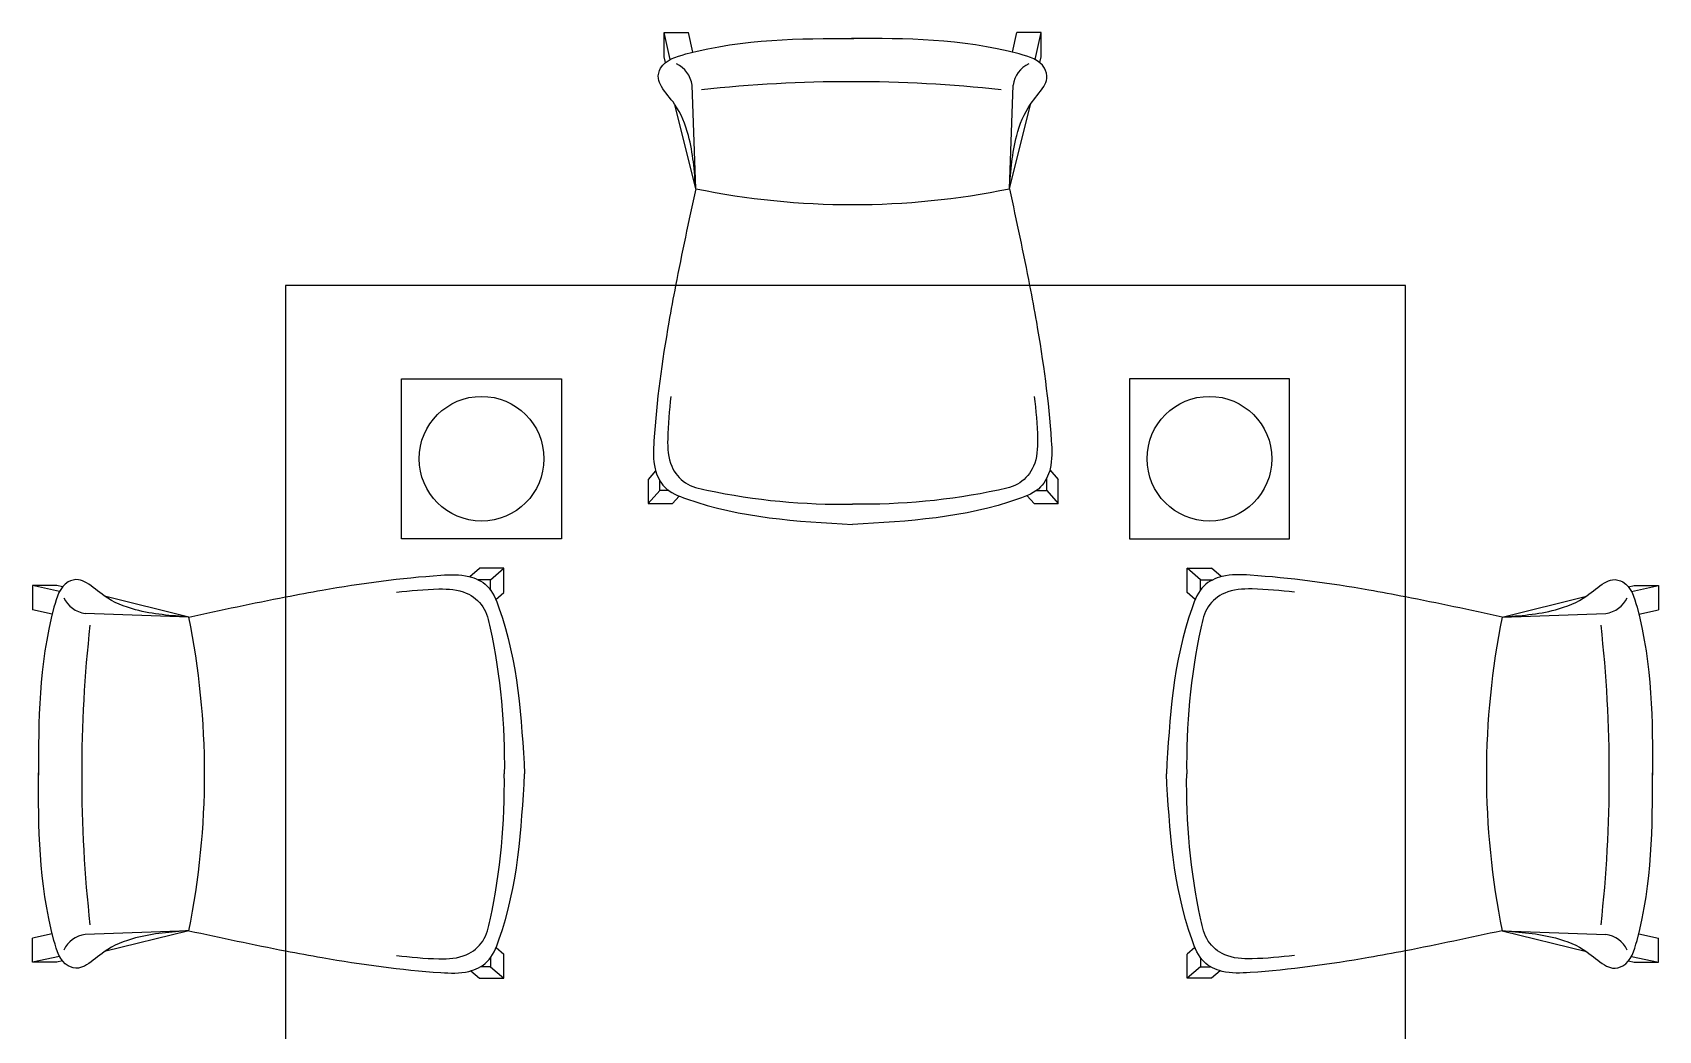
# Model space of a CAD drawing. Header units: millimetres. Extents: x -38686 to 870903, y -23218 to 232707.
# Drawn here: x 50424 to 52456, y 29185 to 30432 of the extents above; entities that cross this region are included whole.
import ezdxf

# ---------------------------------------------------------------- set-up
doc = ezdxf.new("R2010")
doc.units = ezdxf.units.MM
doc.header["$LTSCALE"] = 10
doc.layers.add('40 - Detail Outline', color=142, linetype='Continuous')

msp = doc.modelspace()

# ---------------------------------------------------------------- linework, layer by layer
at = {"layer": '40 - Detail Outline', "color": 7}
for p, q in [((51220.997, 30398.197), (51213.578, 30431.895)), ((51249.251, 30407.265), (51243.828, 30431.895)), ((51648.827, 30407.265), (51654.249, 30431.895)), ((51677.08, 30398.197), (51684.499, 30431.895)), ((51215.173, 30394.403), (51213.578, 30401.645)), ((51682.905, 30394.403), (51684.499, 30401.645)), ((51253.001, 30236.654), (51248.461, 30366.188)), ((51645.076, 30236.654), (51649.616, 30366.188)), ((51253.001, 30236.654), (51226.84, 30342.011)), ((51645.076, 30236.654), (51671.237, 30342.011)), ((50457.934, 29733.371), (50424.235, 29740.79)), ((50461.728, 29739.195), (50454.485, 29740.79)), ((50619.477, 29701.367), (50514.12, 29727.528)), ((52260.888, 29701.367), (52366.245, 29727.528)), ((52418.637, 29739.195), (52425.88, 29740.79)), ((52422.431, 29733.371), (52456.13, 29740.79)), ((50448.866, 29705.117), (50424.235, 29710.54)), ((52431.499, 29705.117), (52456.13, 29710.54)), ((50619.477, 29701.367), (50489.943, 29705.907)), ((52260.888, 29701.367), (52390.422, 29705.907)), ((50448.866, 29305.541), (50424.235, 29300.118)), ((50619.477, 29309.292), (50489.943, 29304.752)), ((50619.477, 29309.292), (50514.12, 29283.13)), ((52260.888, 29309.292), (52366.245, 29283.13)), ((52260.888, 29309.292), (52390.422, 29304.752)), ((52431.499, 29305.541), (52456.13, 29300.118)), ((50457.934, 29277.288), (50424.235, 29269.868)), ((50461.728, 29271.463), (50454.485, 29269.868)), ((52418.637, 29271.463), (52425.88, 29269.868)), ((52422.431, 29277.288), (52456.13, 29269.868))]:
    msp.add_line(p, q, dxfattribs=at)
at = {"layer": '40 - Detail Outline', "color": 251}
for p, q in [((51202.943, 29883.949), (51193.63, 29873.335)), ((51695.52, 29885.313), (51706.03, 29873.335)), ((51208.079, 29859.553), (51193.63, 29843.085)), ((51232.182, 29852.547), (51223.88, 29843.085)), ((51667.046, 29853.039), (51675.78, 29843.085)), ((51691.581, 29859.553), (51706.03, 29843.085)), ((50970.818, 29751.81), (50982.796, 29762.32)), ((50996.578, 29747.871), (51013.046, 29762.32)), ((51883.787, 29747.871), (51867.319, 29762.32)), ((51909.547, 29751.81), (51897.569, 29762.32)), ((51003.092, 29723.337), (51013.046, 29732.07)), ((51877.273, 29723.337), (51867.319, 29732.07)), ((51003.584, 29288.473), (51013.046, 29280.17)), ((51876.781, 29288.473), (51867.319, 29280.17)), ((50996.578, 29264.37), (51013.046, 29249.92)), ((51883.787, 29264.37), (51867.319, 29249.92)), ((50972.182, 29259.234), (50982.796, 29249.92)), ((51908.183, 29259.234), (51897.569, 29249.92))]:
    msp.add_line(p, q, dxfattribs=at)
at = {"layer": '40 - Detail Outline', "color": 7}
for points in [[(51213.578, 30401.645), (51213.578, 30431.895), (51243.828, 30431.895)], [(51684.499, 30401.645), (51684.499, 30431.895), (51654.249, 30431.895)], [(50454.485, 29740.79), (50424.235, 29740.79), (50424.235, 29710.54)], [(52425.88, 29740.79), (52456.13, 29740.79), (52456.13, 29710.54)], [(50454.485, 29269.868), (50424.235, 29269.868), (50424.235, 29300.118)], [(52425.88, 29269.868), (52456.13, 29269.868), (52456.13, 29300.118)]]:
    msp.add_lwpolyline(points, dxfattribs=at)
at = {"layer": '40 - Detail Outline', "color": 0}
for points in [[(50740.536, 27715.588), (52139.829, 27715.588), (52139.829, 30115.595), (50740.536, 30115.595)], [(50885.376, 29799.216), (50885.376, 29999.216), (51085.376, 29999.216), (51085.376, 29799.216)], [(51994.989, 29799.216), (51994.989, 29999.216), (51794.989, 29999.216), (51794.989, 29799.216)]]:
    msp.add_lwpolyline(points, close=True, dxfattribs=at)
at = {"layer": '40 - Detail Outline', "color": 251}
for points in [[(51193.63, 29873.335), (51193.63, 29843.085), (51223.88, 29843.085)], [(51219.234, 29859.553), (51208.079, 29859.553), (51208.079, 29871.927)], [(51675.78, 29843.085), (51706.03, 29843.085), (51706.03, 29873.335)], [(51678.844, 29859.553), (51691.581, 29859.553), (51691.581, 29874.853)], [(50996.578, 29735.134), (50996.578, 29747.871), (50981.278, 29747.871)], [(51013.046, 29732.07), (51013.046, 29762.32), (50982.796, 29762.32)], [(51867.319, 29732.07), (51867.319, 29762.32), (51897.569, 29762.32)], [(51883.787, 29735.134), (51883.787, 29747.871), (51899.087, 29747.871)], [(50982.796, 29249.92), (51013.046, 29249.92), (51013.046, 29280.17)], [(51897.569, 29249.92), (51867.319, 29249.92), (51867.319, 29280.17)], [(50996.578, 29275.524), (50996.578, 29264.37), (50984.204, 29264.37)], [(51883.787, 29275.524), (51883.787, 29264.37), (51896.161, 29264.37)]]:
    msp.add_lwpolyline(points, dxfattribs=at)
at = {"layer": '40 - Detail Outline', "color": 0}
for centre in [(50985.376, 29899.216), (51894.989, 29899.216)]:
    msp.add_circle(centre, 77.949, dxfattribs=at)
at = {"layer": '40 - Detail Outline', "color": 7}
for centre, radius, start, end in [((51213.798, 30361.236), 35.015, 8.130195, 64.533241), ((51684.279, 30361.236), 35.015, 115.466759, 171.869805), ((51449.039, 31195.387), 978.57, 258.44371, 281.55629), ((50494.895, 29740.57), 35.015, 205.466759, 261.869805), ((52385.47, 29740.57), 35.015, 278.130195, 334.533241), ((49660.744, 29505.329), 978.57, 348.44371, 11.55629), ((53219.621, 29505.329), 978.57, 168.44371, 191.55629), ((50494.895, 29270.089), 35.015, 98.130195, 154.533241), ((52385.47, 29270.089), 35.015, 25.466759, 81.869805)]:
    msp.add_arc(centre, radius, start, end, dxfattribs=at)
at = {"layer": '40 - Detail Outline', "color": 252}
for centre, start, end in [((51446.925, 28676.394), 89.97629, 96.322738), ((51448.328, 28676.394), 83.677262, 90.02371), ((52179.736, 29504.618), 173.677262, 180.02371), ((50700.629, 29504.618), 359.97629, 6.322738), ((52179.736, 29503.216), 179.97629, 186.322738), ((50700.629, 29503.216), 353.677262, 0.02371)]:
    msp.add_arc(centre, 1694.042, start, end, dxfattribs=at)
at = {"layer": '40 - Detail Outline', "color": 7}
for points in [[(51253.001, 30236.654), (51243.968, 30303.038), (51226.659, 30342.283), (51210.173, 30364.52), (51206.356, 30374.3), (51209.194, 30387.264), (51240.82, 30405.09), (51450.451, 30424.458)], [(51645.076, 30236.654), (51654.109, 30303.038), (51671.419, 30342.283), (51687.904, 30364.52), (51691.721, 30374.3), (51688.883, 30387.264), (51657.258, 30405.09), (51447.627, 30424.458)], [(50619.477, 29701.367), (50553.093, 29710.4), (50513.848, 29727.709), (50491.611, 29744.195), (50481.831, 29748.012), (50468.867, 29745.174), (50451.041, 29713.548), (50431.673, 29503.917)], [(52260.888, 29701.367), (52327.272, 29710.4), (52366.517, 29727.709), (52388.754, 29744.195), (52398.534, 29748.012), (52411.498, 29745.174), (52429.324, 29713.548), (52448.692, 29503.917)], [(50619.477, 29309.292), (50553.093, 29300.259), (50513.848, 29282.949), (50491.611, 29266.464), (50481.831, 29262.647), (50468.867, 29265.485), (50451.041, 29297.11), (50431.673, 29506.741)], [(52260.888, 29309.292), (52327.272, 29300.259), (52366.517, 29282.949), (52388.754, 29266.464), (52398.534, 29262.647), (52411.498, 29265.485), (52429.324, 29297.11), (52448.692, 29506.741)]]:
    msp.add_spline(points, degree=3, dxfattribs=at)
for points in [[(51253.001, 30236.654), (51244.324, 30196.338), (51235.648, 30156.022), (51227.827, 30115.595)], [(51645.076, 30236.654), (51653.753, 30196.338), (51662.43, 30156.022), (51670.25, 30115.595)], [(50619.477, 29701.367), (50659.793, 29710.043), (50700.109, 29718.72), (50740.536, 29726.541)], [(52260.888, 29701.367), (52220.572, 29710.043), (52180.256, 29718.72), (52139.829, 29726.541)], [(50619.477, 29309.292), (50659.793, 29300.615), (50700.109, 29291.938), (50740.536, 29284.118)], [(52260.888, 29309.292), (52220.572, 29300.615), (52180.256, 29291.938), (52139.829, 29284.118)]]:
    msp.add_open_spline(points, degree=3, dxfattribs=at)
at = {"layer": '40 - Detail Outline', "color": 251}
for points, knots in [([(51227.827, 30115.595), (51224.882, 30100.371), (51212.995, 30036.216), (51202.469, 29960.107), (51198.939, 29889.504), (51213.017, 29859.886), (51299.343, 29825.544), (51379.38, 29820.949), (51449.039, 29816.951)], [123.59275952, 123.59275952, 123.59275952, 123.59275952, 170.13557598, 319.52274699, 354.64787992, 380.16613665, 411.44827408, 621.38960844, 621.38960844, 621.38960844, 621.38960844]), ([(51670.25, 30115.595), (51673.195, 30100.371), (51685.082, 30036.216), (51695.608, 29960.107), (51699.138, 29889.504), (51685.06, 29859.886), (51598.735, 29825.544), (51518.697, 29820.949), (51449.039, 29816.951)], [123.59275952, 123.59275952, 123.59275952, 123.59275952, 170.13557598, 319.52274699, 354.64787992, 380.16613665, 411.44827408, 621.38960844, 621.38960844, 621.38960844, 621.38960844]), ([(51221.987, 29977.186), (51220.093, 29959.588), (51216.974, 29930.611), (51218.78, 29891.232), (51239.019, 29866.117), (51318.442, 29848.027), (51388.288, 29841.456), (51449.039, 29842.382)], [0, 0, 0, 0, 53.39363941, 87.91680534, 114.67885823, 142.92093363, 326.03175762, 326.03175762, 326.03175762, 326.03175762]), ([(51676.09, 29977.186), (51677.984, 29959.588), (51681.103, 29930.611), (51679.297, 29891.232), (51659.059, 29866.117), (51579.636, 29848.027), (51509.789, 29841.456), (51449.039, 29842.382)], [0, 0, 0, 0, 53.39363941, 87.91680534, 114.67885823, 142.92093363, 326.03175762, 326.03175762, 326.03175762, 326.03175762]), ([(50740.536, 29726.541), (50755.76, 29729.486), (50819.915, 29741.373), (50896.024, 29751.899), (50966.627, 29755.429), (50996.245, 29741.351), (51030.587, 29655.025), (51035.181, 29574.988), (51039.18, 29505.329)], [123.59275952, 123.59275952, 123.59275952, 123.59275952, 170.13557598, 319.52274699, 354.64787992, 380.16613665, 411.44827408, 621.38960844, 621.38960844, 621.38960844, 621.38960844]), ([(52139.829, 29726.541), (52124.605, 29729.486), (52060.45, 29741.373), (51984.341, 29751.899), (51913.738, 29755.429), (51884.12, 29741.351), (51849.778, 29655.025), (51845.184, 29574.988), (51841.185, 29505.329)], [123.59275952, 123.59275952, 123.59275952, 123.59275952, 170.13557598, 319.52274699, 354.64787992, 380.16613665, 411.44827408, 621.38960844, 621.38960844, 621.38960844, 621.38960844]), ([(50878.944, 29732.381), (50896.543, 29734.275), (50925.519, 29737.394), (50964.899, 29735.588), (50990.014, 29715.349), (51008.104, 29635.926), (51014.675, 29566.08), (51013.749, 29505.329)], [0, 0, 0, 0, 53.39363941, 87.91680534, 114.67885823, 142.92093363, 326.03175762, 326.03175762, 326.03175762, 326.03175762]), ([(52001.42, 29732.381), (51983.822, 29734.275), (51954.846, 29737.394), (51915.466, 29735.588), (51890.351, 29715.349), (51872.261, 29635.926), (51865.69, 29566.08), (51866.616, 29505.329)], [0, 0, 0, 0, 53.39363941, 87.91680534, 114.67885823, 142.92093363, 326.03175762, 326.03175762, 326.03175762, 326.03175762]), ([(50740.536, 29284.118), (50755.76, 29281.173), (50819.915, 29269.286), (50896.024, 29258.76), (50966.627, 29255.23), (50996.245, 29269.308), (51030.587, 29355.633), (51035.181, 29435.671), (51039.18, 29505.329)], [123.59275952, 123.59275952, 123.59275952, 123.59275952, 170.13557598, 319.52274699, 354.64787992, 380.16613665, 411.44827408, 621.38960844, 621.38960844, 621.38960844, 621.38960844]), ([(50878.944, 29278.278), (50896.543, 29276.383), (50925.519, 29273.264), (50964.899, 29275.071), (50990.014, 29295.309), (51008.104, 29374.732), (51014.675, 29444.579), (51013.749, 29505.329)], [0, 0, 0, 0, 53.39363941, 87.91680534, 114.67885823, 142.92093363, 326.03175762, 326.03175762, 326.03175762, 326.03175762]), ([(52139.829, 29284.118), (52124.605, 29281.173), (52060.45, 29269.286), (51984.341, 29258.76), (51913.738, 29255.23), (51884.12, 29269.308), (51849.778, 29355.633), (51845.184, 29435.671), (51841.185, 29505.329)], [123.59275952, 123.59275952, 123.59275952, 123.59275952, 170.13557598, 319.52274699, 354.64787992, 380.16613665, 411.44827408, 621.38960844, 621.38960844, 621.38960844, 621.38960844]), ([(52001.42, 29278.278), (51983.822, 29276.383), (51954.846, 29273.264), (51915.466, 29275.071), (51890.351, 29295.309), (51872.261, 29374.732), (51865.69, 29444.579), (51866.616, 29505.329)], [0, 0, 0, 0, 53.39363941, 87.91680534, 114.67885823, 142.92093363, 326.03175762, 326.03175762, 326.03175762, 326.03175762])]:
    msp.add_open_spline(points, degree=3, knots=knots, dxfattribs=at)

doc.saveas('drawing.dxf')
